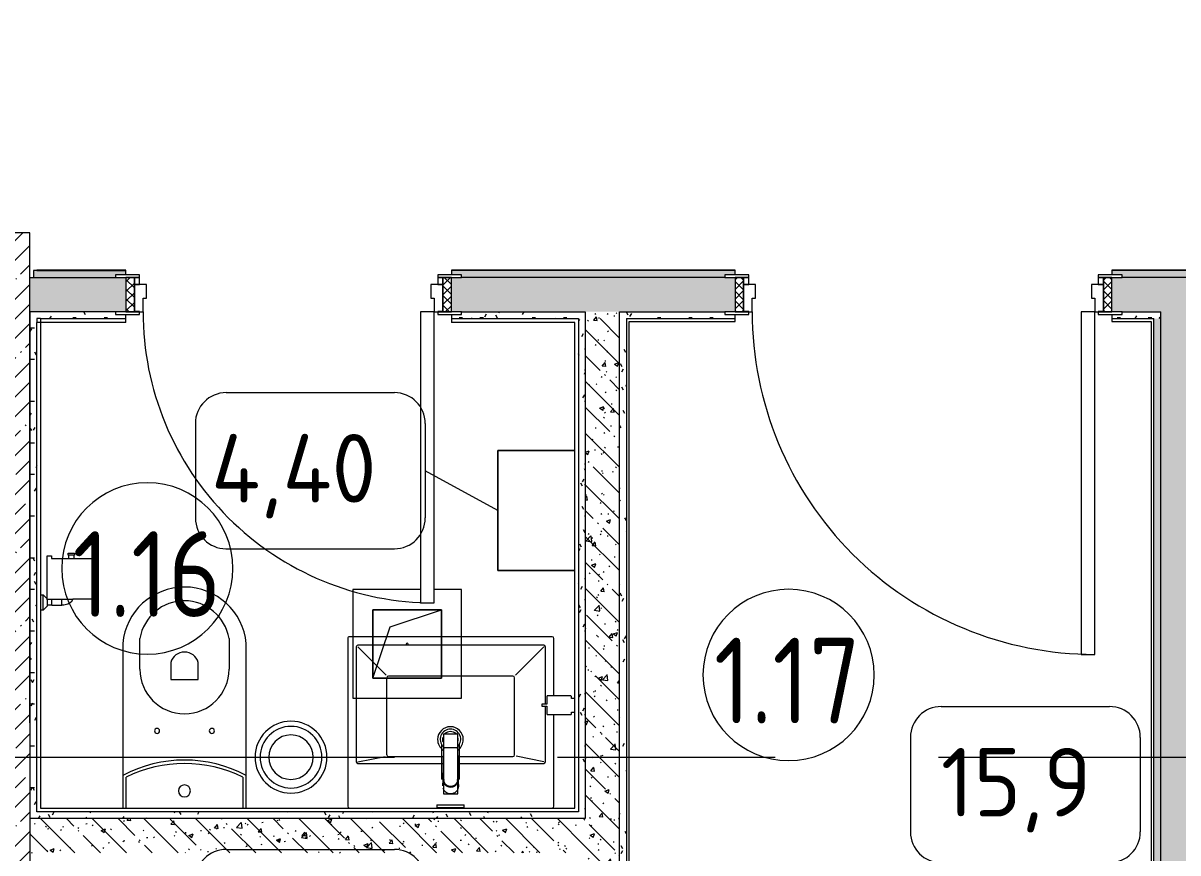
# Model space of a CAD drawing. Header units: millimetres. Extents: x 35840 to 252964, y -8553 to 29000.
# Drawn here: x 75680 to 79050, y 7521 to 9942 of the extents above; entities that cross this region are included whole.
import ezdxf

# ---------------------------------------------------------------- set-up
doc = ezdxf.new("R2010")
doc.units = ezdxf.units.MM
doc.linetypes.add('Осевая', pattern=[3175, 635, -476.25, 1587.5, -476.25])
for name, color, linetype, lineweight in [('0-1', 7, 'Continuous', 9), ('A-AREA-IDEN', 7, 'Continuous', 9), ('A-DETL-GENF', 7, 'Continuous', 9), ('A-DOOR', 7, 'Continuous', 9), ('A-DOOR-FRAM-2', 7, 'Continuous', 9), ('A-GENM', 7, 'Continuous', 9), ('A-WALL', 7, 'Continuous', 9), ('I-FURN-IDEN', 7, 'Continuous', 9), ('I-WALL', 7, 'Continuous', 9), ('P-SANR-FIXT-2', 7, 'Continuous', 13), ('Оси-2', 7, 'Осевая', 9)]:
    doc.layers.add(name, color=color, linetype=linetype, lineweight=lineweight)
for name, color, linetype, lineweight, true_color in [('A-DOOR-1', 7, 'Continuous', 9, 0xc0c0c0), ('A-DOOR-FRAM-1', 7, 'Continuous', 9, 0xc0c0c0), ('A-WALL-1', 9, 'Continuous', 9, 0x808080), ('A-WALL-FNSH-1', 9, 'Continuous', 9, 0x808080), ('I-FURN-1', 9, 'Continuous', 9, 0x808080), ('P-SANR-FIXT-1', 9, 'Continuous', 13, 0x808080)]:
    doc.layers.add(name, color=color, linetype=linetype, lineweight=lineweight, true_color=true_color)
doc.styles.add('GOST Common', font='GOST_Common.ttf', dxfattribs={"height": 200})
doc.styles.add('GOST Common_1', font='GOST_Common.ttf', dxfattribs={"width": 0.9, "height": 250})
pattern_1 = [(45, (600, 0), (-57.02463, 57.02463), []), (45, (657.025, 0), (-57.02463, 57.02463), [100.806, -20.161, 3.353, -16.808])]
pattern_2 = [(135, (600, 0), (-75.43415, -75.43415), [106.68, -17.78, 3.556, -17.78]), (135, (600, 75.39), (-75.43415, -75.43415), []), (50, (600, 0), (127.52922, -11.15758), [13.335, -146.685]), (355, (600, 0), (-24.66966, 133.74002), [10.668, -117.348]), (100.451, (610.63, -0.93), (102.85973, 122.58178), [11.333, -124.663]), (46.184, (600, 35.56), (189.75516, -29.43036), [20.002, -220.027]), (96.636, (615.81, 33.1), (166.1822, 173.1996), [17, -186.995]), (351.184, (600, 35.56), (166.18393, 173.19757), [16.002, -176.022]), (21, (617.78, 26.67), (106.13027, -71.58603), [13.335, -146.685]), (326, (617.78, 26.67), (43.26188, 128.93175), [10.668, -117.348]), (71.451, (626.62, 20.7), (149.39198, 57.34505), [11.333, -124.663]), (37.5, (600, 0), (2.162228, 59.188357), [3.353, -112.573, 3.353, -115.773, -117.792]), (37.5, (600, 0), (2.162228, 59.188357), [-235.052, 3.353, -114.44]), (7.5, (600, 0), (46.773857, 70.12615), [3.353, -64.567, 3.353, -109.906, -44.894]), (7.5, (600, 0), (46.773857, 70.12615), [-181.178, 3.353, -41.542]), (327.5, (560.35, 0), (94.91367, -4.010093), [3.353, -41.097, 3.353, -135.331, -184.023]), (327.5, (560.35, 0), (94.91367, -4.010093), [-183.134, 3.353, -180.67]), (317.5, (542.57, 0), (103.69057, 17.79882), [3.353, -54.432, 3.353, -88.748, -130.683]), (317.5, (542.57, 0), (103.69057, 17.79882), [-149.885, 3.353, -127.33])]
pattern_3 = [(0, (600, 0), (121.92, 30.48), [10.058, -81.382, 10.058, -81.382, -487.68]), (0, (600, 0), (121.92, 30.48), [-182.88, 10.058, -172.822, 10.058, -81.382, -213.36]), (0, (600, 0), (121.92, 30.48), [-457.2, 10.058, -50.902, 10.058, -142.342]), (120, (645.72, 15.24), (-87.356454, 90.345817), [10.058, -81.382, 10.058, -81.382, -487.68]), (120, (645.72, 15.24), (-87.356454, 90.345817), [-182.88, 10.058, -172.822, 10.058, -81.382, -213.36]), (120, (645.72, 15.24), (-87.356454, 90.345817), [-457.2, 10.058, -50.902, 10.058, -142.342]), (240, (660.96, 76.2), (-34.563546, -120.825817), [10.058, -81.382, 10.058, -81.382, -487.68]), (240, (660.96, 76.2), (-34.563546, -120.825817), [-182.88, 10.058, -172.822, 10.058, -81.382, -213.36]), (240, (660.96, 76.2), (-34.563546, -120.825817), [-457.2, 10.058, -50.902, 10.058, -142.342])]

# ---------------------------------------------------------------- blocks, each defined once
blk = doc.blocks.new('110_Дверь_СКБ_1Ст_Внутренняя1 - Д-7_п__950x2100h_Туалет-32105350-План расстановки мебели и оборудования 1 этажа в осях 12-23')
at = {"layer": 'A-DOOR'}
h = blk.add_hatch(dxfattribs=at)
h.set_pattern_fill('FP_23', color=256, style=0, pattern_type=2)
h.set_pattern_definition([(135, (1826.41, 114.685), (-14.14214, -14.14214), []), (225, (1826.41, 114.685), (14.14214, -14.14214), [])])
h.paths.add_polyline_path([(487.5, -50), (487.5, 50), (462.5, 50), (462.5, -50)])
at = {"layer": 'A-DOOR-FRAM-2'}
h = blk.add_hatch(dxfattribs=at)
h.set_pattern_fill('FP_24', color=256, style=0, pattern_type=2)
h.set_pattern_definition([(45, (-296.384, 114.685), (-14.1421, 14.1421), []), (135, (-296.384, 114.685), (-14.1421, -14.1421), [])])
h.paths.add_polyline_path([(-437.5, -50), (-437.5, 50), (-462.5, 50), (-462.5, -50)])
at = {"layer": 'A-DOOR-1'}
for p, q in [((-412.5, 900), (-412.5, 50)), ((-372.5, 900), (-412.5, 900)), ((-372.5, 50), (-372.5, 900)), ((-412.5, 50), (-372.5, 50))]:
    blk.add_line(p, q, dxfattribs=at)
blk.add_arc((-412.5, 50), 850, 360, 90, dxfattribs=at)
at = {"layer": 'A-DOOR-FRAM-1'}
for p, q in [((-422.5, 58), (-492.5, 58)), ((-492.5, 58), (-492.5, 50)), ((-492.5, 50), (-422.5, 50)), ((-437.5, 50), (-462.5, 50)), ((-462.5, 50), (-462.5, -50)), ((-412.5, 50), (-437.5, 50)), ((-437.5, 50), (-437.5, -30)), ((-437.5, -50), (-437.5, 50)), ((-422.5, 50), (-437.5, 50)), ((-437.5, 50), (-437.5, 49)), ((-437.5, 49), (-422.5, 49)), ((-422.5, 50), (-422.5, 58)), ((-422.5, 49), (-422.5, 50)), ((-412.5, 10), (-412.5, 50)), ((437.5, 50), (437.5, 10)), ((462.5, 50), (437.5, 50)), ((517.5, 58), (447.5, 58)), ((447.5, 58), (447.5, 50)), ((462.5, 50), (447.5, 50)), ((447.5, 50), (447.5, 49)), ((447.5, 50), (517.5, 50)), ((447.5, 49), (462.5, 49)), ((462.5, -30), (462.5, 50)), ((487.5, 50), (462.5, 50)), ((462.5, 50), (462.5, -50)), ((462.5, 49), (462.5, 50)), ((487.5, -50), (487.5, 50)), ((517.5, 50), (517.5, 58)), ((-402.5, 10), (-412.5, 10)), ((-402.5, -30), (-402.5, 10)), ((437.5, 10), (427.5, 10)), ((427.5, 10), (427.5, -30)), ((-437.5, -30), (-402.5, -30)), ((-422.5, -30), (-437.5, -30)), ((-437.5, -30), (-437.5, -50)), ((-422.5, -50), (-422.5, -30)), ((427.5, -30), (462.5, -30)), ((462.5, -30), (447.5, -30)), ((447.5, -30), (447.5, -50)), ((462.5, -50), (462.5, -30)), ((-422.5, -50), (-492.5, -50)), ((-492.5, -50), (-492.5, -58)), ((-492.5, -58), (-422.5, -58)), ((-462.5, -50), (-437.5, -50)), ((-437.5, -50), (-422.5, -50)), ((-422.5, -58), (-422.5, -50)), ((447.5, -50), (462.5, -50)), ((517.5, -50), (447.5, -50)), ((447.5, -50), (447.5, -58)), ((447.5, -58), (517.5, -58)), ((462.5, -50), (487.5, -50)), ((517.5, -58), (517.5, -50))]:
    blk.add_line(p, q, dxfattribs=at)
blk = doc.blocks.new('110_Дверь_СКБ_1Ст_Внутренняя1 - Д-4 _п_ 1100x2100h_су мгн 2-33304581-План расстановки мебели и оборудования 1 этажа в осях 12-23')
at = {"layer": 'A-DOOR'}
h = blk.add_hatch(dxfattribs=at)
h.set_pattern_fill('FP_25', color=256, style=0, pattern_type=2)
h.set_pattern_definition([(135, (1751.41, 114.685), (-14.14214, -14.14214), []), (225, (1751.41, 114.685), (14.14214, -14.14214), [])])
h.paths.add_polyline_path([(562.5, 50), (537.5, 50), (537.5, -50), (562.5, -50)])
at = {"layer": 'A-DOOR-FRAM-2'}
h = blk.add_hatch(dxfattribs=at)
h.set_pattern_fill('FP_26', color=256, style=0, pattern_type=2)
h.set_pattern_definition([(45, (-371.384, 114.685), (-14.1421, 14.1421), []), (135, (-371.384, 114.685), (-14.1421, -14.1421), [])])
h.paths.add_polyline_path([(-537.5, 50), (-537.5, -50), (-512.5, -50), (-512.5, 50)])
at = {"layer": 'A-DOOR-1'}
for p, q in [((-487.5, 1050), (-487.5, 50)), ((-447.5, 1050), (-487.5, 1050)), ((-447.5, 50), (-447.5, 1050)), ((-487.5, 50), (-447.5, 50))]:
    blk.add_line(p, q, dxfattribs=at)
blk.add_arc((-487.5, 50), 1000, 360, 90, dxfattribs=at)
at = {"layer": 'A-DOOR-FRAM-1'}
for p, q in [((-497.5, 58), (-567.5, 58)), ((-567.5, 58), (-567.5, 50)), ((-567.5, 50), (-497.5, 50)), ((-512.5, 50), (-537.5, 50)), ((-537.5, 50), (-537.5, -50)), ((-487.5, 50), (-512.5, 50)), ((-512.5, 50), (-512.5, -30)), ((-512.5, -50), (-512.5, 50)), ((-497.5, 50), (-512.5, 50)), ((-512.5, 50), (-512.5, 49)), ((-512.5, 49), (-497.5, 49)), ((-497.5, 50), (-497.5, 58)), ((-497.5, 49), (-497.5, 50)), ((-487.5, 10), (-487.5, 50)), ((512.5, 50), (512.5, 10)), ((537.5, 50), (512.5, 50)), ((592.5, 58), (522.5, 58)), ((522.5, 58), (522.5, 50)), ((537.5, 50), (522.5, 50)), ((522.5, 50), (522.5, 49)), ((522.5, 50), (592.5, 50)), ((522.5, 49), (537.5, 49)), ((537.5, -30), (537.5, 50)), ((562.5, 50), (537.5, 50)), ((537.5, 50), (537.5, -50)), ((537.5, 49), (537.5, 50)), ((562.5, -50), (562.5, 50)), ((592.5, 50), (592.5, 58)), ((-477.5, 10), (-487.5, 10)), ((-477.5, -30), (-477.5, 10)), ((512.5, 10), (502.5, 10)), ((502.5, 10), (502.5, -30)), ((-512.5, -30), (-477.5, -30)), ((-497.5, -30), (-512.5, -30)), ((-512.5, -30), (-512.5, -50)), ((-497.5, -50), (-497.5, -30)), ((502.5, -30), (537.5, -30)), ((537.5, -30), (522.5, -30)), ((522.5, -30), (522.5, -50)), ((537.5, -50), (537.5, -30)), ((-497.5, -50), (-567.5, -50)), ((-567.5, -50), (-567.5, -58)), ((-567.5, -58), (-497.5, -58)), ((-537.5, -50), (-512.5, -50)), ((-512.5, -50), (-497.5, -50)), ((-497.5, -58), (-497.5, -50)), ((522.5, -50), (537.5, -50)), ((592.5, -50), (522.5, -50)), ((522.5, -50), (522.5, -58)), ((522.5, -58), (592.5, -58)), ((537.5, -50), (562.5, -50)), ((592.5, -58), (592.5, -50))]:
    blk.add_line(p, q, dxfattribs=at)
blk = doc.blocks.new('GM_Отверстие прямоугольное _в плите_ - Отверстие-21604341-План расстановки мебели и оборудования 1 этажа в осях 12-23')
at = {"layer": 'A-GENM'}
for p, q in [((-100, -100), (-100, 100)), ((-100, 100), (100, 100)), ((100, 100), (-100, 100)), ((-100, 100), (-100, -100)), ((-50, 50), (100, 100)), ((100, 100), (100, -100)), ((100, -100), (100, 100)), ((-100, -100), (-50, 50)), ((100, -100), (-100, -100)), ((-100, -100), (100, -100))]:
    blk.add_line(p, q, dxfattribs=at)
for start, end in [(360, 180), (180, 360)]:
    blk.add_arc((0, 0), 2.5, start, end, dxfattribs=at)
blk = doc.blocks.new('мусорная корзина - Round_ Metal-30590745-План расстановки мебели и оборудования 1 этажа в осях 12-23')
at = {"layer": 'P-SANR-FIXT-1'}
for radius, start, end in [(105, 0, 180), (90, 360, 180), (65, 0, 180), (105, 180, 360), (90, 180, 360), (65, 180, 360)]:
    blk.add_arc((0, 0), radius, start, end, dxfattribs=at)
blk = doc.blocks.new('сифон - Для раковины-V234-План расстановки мебели и оборудования 1 этажа в осях 12-23')
at = {"layer": 'P-SANR-FIXT-1'}
for p, q in [((200, 40), (191.1, 40)), ((191.1, -40), (191.1, 40)), ((200, 40), (200, -40)), ((116.7, 26), (15, 26)), ((116.7, 26), (116.7, 22.5)), ((15, -26), (116.7, -26)), ((116.7, -20.6), (116.7, -26)), ((191.1, -40), (200, -40))]:
    blk.add_line(p, q, dxfattribs=at)
for start, end in [(46.114, 180), (180, 315)]:
    blk.add_arc((0, 0), 30, start, end, dxfattribs=at)
blk = doc.blocks.new('раковина - 400 x 500mm-V240-План расстановки мебели и оборудования 1 этажа в осях 12-23')
at = {"layer": 'P-SANR-FIXT-1'}
for p, q in [((-249.5, -5), (-249.5, -272.5)), ((352.5, -495), (352.5, -5)), ((31, -130), (-219.5, -130)), ((322.5, -130), (73, -130)), ((-224.5, -135), (-224.5, -297.2)), ((-219.5, -135), (-139.5, -151)), ((-134.5, -155), (-134.5, -380)), ((-126, -150), (-129.5, -150)), ((31, -150), (-126, -150)), ((233.5, -150), (73, -150)), ((238.5, -155), (238.5, -380)), ((322.5, -135), (242.8, -150.5)), ((327.5, -470), (327.5, -135)), ((-224.5, -302.9), (-224.5, -470)), ((-249.5, -327.5), (-249.5, -495)), ((-219.5, -470), (-137.6, -388.1)), ((-129.5, -385), (233.5, -385)), ((322.5, -470), (240.2, -387.7)), ((-244.5, -500), (347.5, -500)), ((-219.5, -475), (322.5, -475))]:
    blk.add_line(p, q, dxfattribs=at)
for centre, radius, start, end in [((-244.5, -5), 5, 90, 180), ((347.5, -5), 5, 0, 90), ((-219.5, -135), 5, 90, 180), ((322.5, -135), 5, 0, 90), ((-129.5, -155), 5, 90, 180), ((233.5, -155), 5, 0, 90), ((52.6, -199.9), 37.5, 127.0599, 180), ((52.6, -199.9), 37.5, 180, 360), ((52.6, -199.9), 23, 170.0836, 180), ((52.6, -199.9), 23, 180, 189.9158), ((52.6, -199.9), 37.5, 360, 54.9171), ((52.6, -199.9), 23, 360, 16.8017), ((52.6, -199.9), 23, 343.1959, 360), ((52.6, -199.9), 23, 225, 315), ((-129.5, -380), 5, 180, 270), ((233.5, -380), 5, 270, 360), ((-219.5, -470), 5, 180, 270), ((322.5, -470), 5, 270, 0), ((-244.5, -495), 5, 180, 270), ((347.5, -495), 5, 270, 0)]:
    blk.add_arc(centre, radius, start, end, dxfattribs=at)
blk = doc.blocks.new('смеситель для раковины - Default-V241-План расстановки мебели и оборудования 1 этажа в осях 12-23')
at = {"layer": '0-1'}
for p, q in [((21, 151.6), (-21, 151.6)), ((20.3, 111.8), (-20.3, 111.8)), ((-22.8, 2.9), (-21.7, 15.4)), ((-20.7, 17.2), (-20.7, 16.7)), ((-20.3, 19.4), (-20.3, 15.8)), ((20.3, 15.8), (20.3, 19.4)), ((20.8, 16.7), (20.8, 17.2))]:
    blk.add_line(p, q, dxfattribs=at)
at = {"layer": '0-1', "flags": 128}
for points in [[(-21, 151.3), (-21, 147.9), (-21, 145.7), (-21, 145.2), (-21, 144.9), (-21, 144.8), (-21, 144.7), (-21, 144.7)], [(21, 89.1), (21, 88.6), (21, 88.3), (21, 88.3)], [(21.7, 15.4), (22.3, 8.3), (22.8, 2.9)]]:
    blk.add_lwpolyline(points, dxfattribs=at)
at = {"layer": 'P-SANR-FIXT-1'}
for p, q in [((21, 151.6), (-21, 151.6)), ((-21, 151.6), (-21, -23)), ((21, -23), (21, 151.6)), ((-20.3, 111.8), (-20.3, 111.8)), ((-20.3, 111.8), (-20.3, 109.7)), ((20.3, 109.7), (20.3, 111.8)), ((20.3, 111.8), (20.3, 111.8)), ((-21, -23), (21, -23))]:
    blk.add_line(p, q, dxfattribs=at)
at = {"layer": 'P-SANR-FIXT-1', "flags": 128}
for points in [[(-21, 144), (-21, 91), (-21, 37.9)], [(21, 37.9), (21, 91), (21, 144)], [(-20.3, 19.4), (-20.3, 60.2), (-20.3, 109.7)], [(20.3, 109.7), (20.3, 60.2), (20.3, 19.4)], [(21, 17.1), (21, 22.3), (21, 27.5), (21, 32.7), (21, 37.9)], [(-20.3, 15.8), (-20.3, 17.1), (-20.3, 18.4)], [(20.3, 18.4), (20.3, 17.1), (20.3, 15.8)], [(21, 15.1), (21, 15.6), (21, 16.1), (21, 16.6), (21, 17.1)], [(22.9, -1.8), (22.4, 2.9), (22, 7.6), (21.5, 12.3), (21.1, 17.1)], [(21.1, 17.1), (21.5, 12.3), (22, 7.6), (22.4, 2.9), (22.9, -1.8)]]:
    blk.add_lwpolyline(points, dxfattribs=at)
at = {"layer": 'P-SANR-FIXT-1'}
for centre, major_axis, ratio, start_param, end_param in [((-9809.3, 72.1), (-9788.3, 0.5), 0.986286, 3.135948, 3.138103), ((0, 17.2), (20.8, 0), 0.98634, 3.060685, 3.141593), ((0, 17.2), (20.8, 0), 0.98634, 3.141593, 3.395551), ((0, 17.2), (20.8, 0), 0.98634, 3.707105, 3.769911), ((0, 17.2), (20.8, 0), 0.98634, 5.654867, 5.717635), ((0, 17.2), (-20.8, 0), 0.98634, 2.887544, 3.141593), ((0, 17.2), (20.8, 0), 0.98634, 0, 0.080911), ((0, 17.2), (20.8, 0), 0.98634, 4.154533, 5.270098)]:
    blk.add_ellipse(centre, major_axis=major_axis, ratio=ratio, start_param=start_param, end_param=end_param, dxfattribs=at)
for points, knots in [([(-21, 151.6), (-21, 151.7), (-21, 151.5), (-21, 150.5), (-21, 148.7), (-21, 146.9), (-21, 145.2), (-21, 144.4), (-21, 144)], [0.4444444, 0.4444444, 0.4444444, 0.4444444, 0.5555556, 0.6666667, 0.7777778, 0.8888889, 0.9444444, 1, 1, 1, 1]), ([(21, 144), (21, 144.4), (21, 145.2), (21, 146.9), (21, 148.7), (21, 150.5), (21, 151.5), (21, 151.7), (21, 151.6)], [0, 0, 0, 0, 0.0555556, 0.1111111, 0.2222222, 0.3333333, 0.4444444, 0.5555556, 0.5555556, 0.5555556, 0.5555556]), ([(-21.8, 13.9), (-21.8, 14.6), (-21.7, 16.1), (-21.6, 18.9), (-21.5, 22.1), (-21.5, 25.2), (-21.4, 27.9), (-21.4, 30), (-21.4, 31.8), (-21.3, 33.4), (-21.3, 34.5), (-21.3, 35.6), (-21.3, 37), (-21.3, 38.7), (-21.2, 41), (-21.2, 44.2), (-21.2, 48.8), (-21.1, 54.3), (-21.1, 59.3), (-21.1, 63.2), (-21.1, 66.1), (-21.1, 68.8), (-21.1, 72.5), (-21, 78.9), (-21, 84.5), (-21, 88.1)], [0, 0, 0, 0, 0.083333, 0.166667, 0.25, 0.333333, 0.375, 0.416667, 0.458333, 0.479167, 0.5, 0.520833, 0.541667, 0.583333, 0.625, 0.666667, 0.708333, 0.75, 0.791667, 0.8125, 0.833333, 0.854167, 0.875, 0.916667, 1, 1, 1, 1]), ([(21, 88.1), (21, 84.5), (21, 78.9), (21.1, 72.5), (21.1, 68.8), (21.1, 66.1), (21.1, 63.2), (21.1, 59.3), (21.2, 54.3), (21.2, 48.8), (21.2, 44.2), (21.3, 41), (21.3, 38.7), (21.3, 37), (21.3, 35.6), (21.3, 34.5), (21.3, 33.4), (21.4, 31.8), (21.4, 30), (21.4, 27.9), (21.5, 25.2), (21.5, 22.1), (21.6, 18.9), (21.7, 16.1), (21.8, 14.6), (21.8, 13.9)], [0, 0, 0, 0, 0.083333, 0.125, 0.145833, 0.166667, 0.1875, 0.208333, 0.25, 0.291667, 0.333333, 0.375, 0.416667, 0.458333, 0.479167, 0.5, 0.520833, 0.541667, 0.583333, 0.625, 0.666667, 0.75, 0.833333, 0.916667, 1, 1, 1, 1]), ([(-21.1, 17.1), (-21.2, 16.5), (-21.3, 15.4), (-21.5, 13.7), (-21.6, 11.8), (-21.9, 9.3), (-22.1, 7.6), (-22.4, 5.3), (-22.6, 3), (-22.8, 1.4), (-22.9, 0.3)], [0, 0, 0, 0, 0.1, 0.2, 0.3, 0.4, 0.6, 0.7, 0.8, 1, 1, 1, 1]), ([(-22.6, 3.6), (-22.6, 3.8), (-22.5, 4.4), (-22.4, 5.5), (-22.3, 6.9), (-22.2, 8.4), (-22, 10.9), (-21.9, 12.9), (-21.8, 13.9)], [0.3178487, 0.3178487, 0.3178487, 0.3178487, 0.375, 0.5, 0.625, 0.75, 0.875, 1, 1, 1, 1]), ([(21, 15.1), (20.9, 14), (20.5, 11.7), (19.3, 8.5), (17.6, 5.5), (14.8, 1.9), (11.1, -0.9), (6.8, -2.8), (3.4, -3.6), (0, -3.8), (-4.5, -3.5), (-10.1, -1.7), (-14.7, 1.9), (-17.6, 5.5), (-19.3, 8.4), (-20.5, 11.7), (-20.9, 13.9), (-21, 15)], [0, 0, 0, 0, 0.055556, 0.111111, 0.166667, 0.222222, 0.333333, 0.388889, 0.444444, 0.5, 0.555556, 0.666667, 0.777778, 0.833333, 0.888889, 0.944444, 1, 1, 1, 1]), ([(20.3, 19.4), (20.3, 18.2), (20.2, 15.9), (19.3, 12.3), (18, 9.6), (16.8, 7.5), (15.7, 6), (14.5, 4.7), (12.8, 3), (10.4, 1.2), (7.1, -0.4), (2.4, -1.7), (-2.5, -1.7), (-7.1, -0.4), (-10.9, 1.5), (-13.6, 3.7), (-15.4, 5.7), (-16.5, 7.1), (-17.7, 9), (-18.9, 11.5), (-20, 15), (-20.3, 17.7), (-20.3, 19.4)], [0, 0, 0, 0, 0.055556, 0.111111, 0.166667, 0.194444, 0.222222, 0.25, 0.277778, 0.333333, 0.388889, 0.444444, 0.555556, 0.611111, 0.666667, 0.75, 0.770833, 0.791667, 0.833333, 0.875, 0.916667, 1, 1, 1, 1]), ([(10.6, 0), (10, -0.3), (9, -0.8), (7.3, -1.5), (5.5, -2), (3.6, -2.4), (1.4, -2.7), (-0.9, -2.7), (-3.3, -2.5), (-5.5, -2), (-7.7, -1.3), (-9.8, -0.4), (-11.7, 0.6), (-13.5, 1.9), (-15.1, 3.4), (-16.9, 5.4), (-19.5, 9.5), (-20.3, 13.2), (-20.3, 15.8)], [0.3333333, 0.3333333, 0.3333333, 0.3333333, 0.3611111, 0.3888889, 0.4166667, 0.4444444, 0.4791667, 0.5138889, 0.5486111, 0.5833333, 0.6180556, 0.6527778, 0.6875, 0.7222222, 0.7569444, 0.7916667, 0.8611111, 1, 1, 1, 1]), ([(20.3, 15.8), (20.3, 13.7), (19.8, 10.7), (17.9, 6.9), (16.3, 4.7), (14.8, 3.1), (13.2, 1.7), (12, 0.9), (11.2, 0.4)], [0, 0, 0, 0, 0.1111111, 0.1666667, 0.2222222, 0.25, 0.2777778, 0.3212688, 0.3212688, 0.3212688, 0.3212688]), ([(21.1, 19.2), (21.3, 18.6), (21.7, 16.8), (21.8, 15.1), (21.8, 13.9)], [0.8206896, 0.8206896, 0.8206896, 0.8206896, 0.8888889, 1, 1, 1, 1]), ([(21.1, 17.1), (21.1, 16.7), (21.2, 16), (21.3, 15), (21.4, 13.9), (21.6, 12.5), (21.8, 10.8), (22, 8.7), (22.2, 6.9), (22.4, 5.5), (22.5, 4.5), (22.6, 3.4), (22.7, 2.4), (22.8, 1.5), (22.9, 0.8), (22.9, 0.4), (22.9, 0.3)], [0, 0, 0, 0, 0.0625, 0.125, 0.1875, 0.25, 0.375, 0.5, 0.625, 0.6875, 0.75, 0.8125, 0.875, 0.9375, 0.96875, 1, 1, 1, 1]), ([(21.8, 13.9), (21.8, 13.3), (21.9, 11.9), (22, 10), (22.2, 8.4), (22.2, 7.3), (22.3, 6.4), (22.4, 5.2), (22.6, 3.7), (22.8, 2), (22.9, 0.8), (22.9, 0.3)], [0, 0, 0, 0, 0.083333, 0.166667, 0.25, 0.333333, 0.416667, 0.5, 0.666667, 0.833333, 1, 1, 1, 1]), ([(22.1, 7), (22.2, 6.5), (22.8, 4.3), (23, 2), (22.9, 0.3)], [0.8, 0.8, 0.8, 0.8, 0.85, 1, 1, 1, 1]), ([(22.9, -1.8), (22.6, -4.5), (21.7, -8.2), (19.1, -12.8), (16.7, -15.9), (13.7, -18.5), (10.4, -20.6), (6.8, -22.1), (3.4, -22.8), (0.5, -23), (-2.9, -22.9), (-6.8, -22.1), (-10.7, -20.5), (-13.4, -18.7), (-15.3, -17.2), (-17, -15.4), (-19, -12.9), (-20.6, -10.1), (-21.5, -8), (-21.7, -7.4)], [0, 0, 0, 0, 0.1111111, 0.1666667, 0.2222222, 0.2777778, 0.3333333, 0.3888889, 0.4444444, 0.4791667, 0.5138889, 0.5833333, 0.6527778, 0.6875, 0.7222222, 0.7569444, 0.7916667, 0.8611111, 0.8888889, 0.8888889, 0.8888889, 0.8888889])]:
    blk.add_open_spline(points, degree=3, knots=knots, dxfattribs=at)
for points in [[(21, 37.9), (21, 36.1), (21, 32.7), (21.1, 27.5), (21.1, 22.3), (21.1, 18.8), (21.1, 17.1)], [(-22.9, 0.3), (-23, 2.1), (-22.8, 3.8), (-22.4, 5.5)], [(-21.8, 13.9), (-21.8, 15.7), (-21.5, 17.5), (-21.1, 19.2)], [(-21.1, 17.1), (-21.1, 16.7), (-21.1, 16), (-21, 15.3), (-21, 15)], [(21.1, 17.1), (21.1, 16.7), (21.1, 16.1), (21, 15.4), (21, 15.1)], [(22.9, 0.3), (22.8, 1.7), (22.5, 4.5), (22, 8.7), (21.5, 12.9), (21.2, 15.7), (21.1, 17.1)], [(22.9, 0.3), (22.9, -0.1), (22.9, -0.4), (22.9, -0.8)]]:
    blk.add_open_spline(points, degree=3, dxfattribs=at)
blk = doc.blocks.new('WC Seat_2 with Cistern-Wall Based - 640 x 360mm-30580118-План расстановки мебели и оборудования 1 этажа в осях 12-23')
at = {"layer": 'P-SANR-FIXT-1'}
for p, q in [((-55, 485.5), (-55, 100.5)), ((-5, 410.5), (-5, 500.5)), ((255, 500.5), (255, 410.5)), ((305, 100.5), (305, 485.5)), ((85, 430.5), (85, 380.5)), ((165, 380.5), (165, 430.5)), ((85, 380.5), (165, 380.5)), ((-55, 100.5), (-55, 5.5)), ((-45, 5.5), (-45, 95.6)), ((295, 95.6), (295, 5.5)), ((305, 5.5), (305, 100.5))]:
    blk.add_line(p, q, dxfattribs=at)
for centre, radius, start, end in [((125, 469.8), 180.7, 4.9791, 175.0209), ((125, 478.7), 131.8, 9.5273, 170.4727), ((125, 418.8), 41.7, 16.2602, 163.7398), ((125, 410.5), 130, 180, 360), ((45, 230.5), 7.5, 0, 180), ((205, 230.5), 7.5, 0, 180), ((45, 230.5), 7.5, 180, 360), ((205, 230.5), 7.5, 180, 360), ((125, -237), 382.5, 61.9275, 118.0725), ((125, -247), 382.5, 63.6122, 116.3878), ((125, 55.5), 17.5, 0, 180), ((125, 55.5), 17.5, 180, 360)]:
    blk.add_arc(centre, radius, start, end, dxfattribs=at)
blk = doc.blocks.new('TOY_Диспансер мыло - Дозатор Elegance new 11654 019001 хром-30593950-План расстановки мебели и оборудования 1 этажа в осях 12-23')
at = {"layer": 'A-GENM'}
for p, q in [((127.9, 101.6), (122.2, 101.6)), ((122.2, 101.6), (122.2, 86.7)), ((127.9, 86.7), (127.9, 101.6)), ((97.5, 84.7), (97.5, 17)), ((122.2, 86.7), (99.5, 86.7)), ((150.5, 86.7), (127.9, 86.7)), ((152.5, 17), (152.5, 84.7)), ((99.5, 15), (105, 15)), ((105, 15), (105, 5.5)), ((145, 5.5), (145, 15)), ((145, 15), (150.5, 15))]:
    blk.add_line(p, q, dxfattribs=at)
for centre, start, end in [((99.5, 84.7), 90, 180), ((150.5, 84.7), 360, 90), ((99.5, 17), 180, 270), ((150.5, 17), 270, 360)]:
    blk.add_arc(centre, 2, start, end, dxfattribs=at)
blk = doc.blocks.new('Plumbing_Drainage_hansgrohe_56248XXX-RainDrain-Point-Complete-set-po - 800 Stainless Steel Optic-30807005-План расстановки мебели и оборудования 1 этажа в осях 12-23')
at = {"layer": 'P-SANR-FIXT-1'}
for p, q in [((39.1, 158.5), (-158.5, 158.5)), ((-158.5, 158.5), (-158.5, -158.5)), ((158.5, 158.5), (79.1, 158.5)), ((158.5, -158.5), (158.5, 158.5)), ((-158.5, -158.5), (158.5, -158.5))]:
    blk.add_line(p, q, dxfattribs=at)
blk = doc.blocks.new('Sanitary_Toilet-Accessories_Gessi_Wall-mounted-paper-roll-holder-65449 - Chrome-V255-План расстановки мебели и оборудования 1 этажа в осях 12-23')
at = {"layer": 'A-DETL-GENF'}
for p, q in [((67725.5, 248.5), (67725.5, 305.7)), ((67725.5, 305.7), (67844.5, 305.7)), ((67844.5, 305.7), (67844.5, 245.4)), ((67710.5, 231.5), (67710.5, 250.5)), ((67710.5, 250.5), (67716.5, 250.5)), ((67716.5, 250.5), (67716.5, 248.5)), ((67716.5, 248.5), (67716.5, 233.5)), ((67716.5, 248.5), (67725.5, 248.5)), ((67725.5, 233.5), (67725.5, 248.5)), ((67844.5, 170), (67844.5, 245.4)), ((67844.5, 245.4), (67852.9, 239.9)), ((67852.9, 239.9), (67859.3, 230.3)), ((67716.5, 231.5), (67710.5, 231.5)), ((67725.5, 233.5), (67716.5, 233.5)), ((67716.5, 233.5), (67716.5, 231.5)), ((67725.5, 182.7), (67725.5, 233.5)), ((67861.5, 213.5), (67844.5, 213.5)), ((67859.3, 230.3), (67861.5, 219)), ((67861.5, 219), (67861.5, 213.5)), ((67861.5, 213.5), (67863, 213.5)), ((67863, 213.5), (67863, 183.5)), ((67718, 170.7), (67718, 182.7)), ((67718, 182.7), (67725.5, 182.7)), ((67844.5, 170.7), (67718, 170.7)), ((67831.6, 159), (67843, 170)), ((67843, 170), (67846.5, 170)), ((67861.5, 183.5), (67844.5, 183.5)), ((67846.5, 170), (67844.5, 170.7)), ((67844.5, 170), (67863, 170)), ((67863, 183.5), (67861.5, 183.5)), ((67861.5, 183.5), (67861.5, 170)), ((67861.5, 170), (67865, 170)), ((67865, 170), (67876.4, 159)), ((67831.5, 151), (67831.6, 159)), ((67876.4, 159), (67831.6, 159)), ((67876.4, 159), (67876.5, 151))]:
    blk.add_line(p, q, dxfattribs=at)
blk = doc.blocks.new('Марка_Мебель - В прямоуг_Balcon_Марка-25523697-План расстановки мебели и оборудования 1 этажа в осях 12-23')
at = {"layer": 'I-FURN-IDEN'}
for p, q in [((-2.455, 2.278), (2.455, 2.278)), ((-3.355, 1.378), (-3.355, -1.384)), ((3.355, 1.378), (3.355, -1.378)), ((-2.461, -2.278), (2.455, -2.278))]:
    blk.add_line(p, q, dxfattribs=at)
for centre, radius, start, end in [((-2.455, 1.378), 0.9, 90, 180), ((2.455, 1.378), 0.9, 0, 90), ((-2.461, -1.384), 0.893, 180, 270), ((2.455, -1.378), 0.9, 270, 0)]:
    blk.add_arc(centre, radius, start, end, dxfattribs=at)
blk = doc.blocks.new('Марка_Помещения - Номер-25198446-План расстановки мебели и оборудования 1 этажа в осях 12-23')
at = {"layer": 'A-AREA-IDEN'}
for start, end in [(360, 180), (180, 360)]:
    blk.add_arc((0, 0), 2.5, start, end, dxfattribs=at)

msp = doc.modelspace()

# ---------------------------------------------------------------- hatches: boundary and pattern name
at = {"layer": 'I-WALL'}
h = msp.add_hatch(dxfattribs=at)
h.set_pattern_fill('FP_1', color=256, style=0, pattern_type=2)
h.set_pattern_definition(pattern_1)
h.paths.add_polyline_path([(75700, 7900), (75700, 9330), (75480, 9330), (75480, 7900)])
h.paths.add_polyline_path([(75700, 10830), (75700, 10900), (75680, 10900), (75680, 10830)])
h = msp.add_hatch(dxfattribs=at)
h.set_pattern_fill('FP_85', color=256, style=0, pattern_type=2)
h.set_pattern_definition(pattern_3)
h.paths.add_polyline_path([(80471.7, 9200), (80630, 9200), (80630, 9220), (80265, 9220), (80265, 9208), (80295, 9208), (80295, 9200)])
h.paths.add_polyline_path([(79135, 9200), (79135, 9208), (79165, 9208), (79165, 9220), (78858, 9220), (78858, 9208), (78888, 9208), (78888, 9200), (79022.4, 9200)])
h.paths.add_polyline_path([(77573.1, 9200), (77728, 9200), (77728, 9208), (77758, 9208), (77758, 9220), (76930, 9220), (76930, 9208), (76960, 9208), (76960, 9200)])
h.paths.add_polyline_path([(75950, 9200), (75950, 9208), (75980, 9208), (75980, 9220), (75710, 9220), (75710, 9200)])
h = msp.add_hatch(dxfattribs=at)
h.set_pattern_fill('FP_22', color=256, style=0, pattern_type=2)
h.set_pattern_definition(pattern_2)
h.paths.add_polyline_path([(81730, 9100), (81830, 9100), (81830, 9200), (80265, 9200), (80265, 9100), (81196.4, 9100)])
h.paths.add_polyline_path([(79022.4, 9100), (79165, 9100), (79165, 9200), (78858, 9200), (78858, 9100), (79000.5, 9100)])
h.paths.add_polyline_path([(77420.9, 9100), (77758, 9100), (77758, 9200), (76930, 9200), (76930, 9100), (77320.9, 9100)])
h.paths.add_polyline_path([(75720, 9100), (75980, 9100), (75980, 9200), (75700, 9200), (75700, 9100)])
h = msp.add_hatch(dxfattribs=at)
h.set_pattern_fill('FP_85', color=256, style=0, pattern_type=2)
h.set_pattern_definition(pattern_3)
h.paths.add_polyline_path([(75700, 7640.6), (75720, 7640.6), (75720, 9100), (75700, 9100), (75700, 7962.8)])
h = msp.add_hatch(dxfattribs=at)
h.set_pattern_fill('FP_85', color=256, style=0, pattern_type=2)
h.set_pattern_definition(pattern_3)
h.paths.add_polyline_path([(77320.9, 9080), (77320.9, 9100), (76960, 9100), (76960, 9092), (76930, 9092), (76930, 9080), (77300.9, 9080)])
h.paths.add_polyline_path([(75720, 9080), (75980, 9080), (75980, 9092), (75950, 9092), (75950, 9100), (75720, 9100)])
h = msp.add_hatch(dxfattribs=at)
h.set_pattern_fill('FP_85', color=256, style=0, pattern_type=2)
h.set_pattern_definition(pattern_3)
h.paths.add_polyline_path([(77320.9, 7620.6), (77320.9, 9080), (77300.9, 9080), (77300.9, 7620.6)])
h = msp.add_hatch(dxfattribs=at)
h.set_pattern_fill('FP_22', color=256, style=0, pattern_type=2)
h.set_pattern_definition(pattern_2)
h.paths.add_polyline_path([(77420.9, 7090.6), (77420.9, 9100), (77320.9, 9100), (77320.9, 7090.6)])
h = msp.add_hatch(dxfattribs=at)
h.set_pattern_fill('FP_85', color=256, style=0, pattern_type=2)
h.set_pattern_definition(pattern_3)
h.paths.add_polyline_path([(77440.9, 6990.6), (77440.9, 9100), (77420.9, 9100), (77420.9, 6990.6)])
h = msp.add_hatch(dxfattribs=at)
h.set_pattern_fill('FP_85', color=256, style=0, pattern_type=2)
h.set_pattern_definition(pattern_3)
h.paths.add_polyline_path([(79000.5, 9080), (79000.5, 9100), (78888, 9100), (78888, 9092), (78858, 9092), (78858, 9080), (78980.5, 9080)])
h.paths.add_polyline_path([(77440.9, 9080), (77758, 9080), (77758, 9092), (77728, 9092), (77728, 9100), (77440.9, 9100)])
h = msp.add_hatch(dxfattribs=at)
h.set_pattern_fill('FP_85', color=256, style=0, pattern_type=2)
h.set_pattern_definition(pattern_3)
h.paths.add_polyline_path([(79000.5, 3790), (79000.5, 9080), (78980.5, 9080), (78980.5, 3790)])
h = msp.add_hatch(dxfattribs=at)
h.set_pattern_fill('FP_22', color=256, style=0, pattern_type=2)
h.set_pattern_definition(pattern_2)
h.paths.add_polyline_path([(79000.5, 3750), (79100.5, 3750), (79100.5, 9100), (79000.5, 9100), (79000.5, 3826.1)])
h = msp.add_hatch(dxfattribs=at)
h.set_pattern_fill('FP_1', color=256, style=0, pattern_type=2)
h.set_pattern_definition(pattern_1)
h.paths.add_polyline_path([(75700, 7680), (75700, 7900), (73705, 7900), (73705, 7680), (75480, 7680)])
h.paths.add_polyline_path([(72250, 7680), (72305, 7680), (72305, 7900), (72080, 7900), (72080, 7680)])
h = msp.add_hatch(dxfattribs=at)
h.set_pattern_fill('FP_1', color=256, style=0, pattern_type=2)
h.set_pattern_definition(pattern_1)
h.paths.add_polyline_path([(75480, 4060), (75700, 4060), (75700, 7680), (75480, 7680), (75480, 4084.6)])
h = msp.add_hatch(dxfattribs=at)
h.set_pattern_fill('FP_85', color=256, style=0, pattern_type=2)
h.set_pattern_definition(pattern_3)
h.paths.add_polyline_path([(76848.4, 7620.6), (77300.9, 7620.6), (77300.9, 7640.6), (75700, 7640.6), (75700, 7620.6), (76486, 7620.6)])
h = msp.add_hatch(dxfattribs=at)
h.set_pattern_fill('FP_22', color=256, style=0, pattern_type=2)
h.set_pattern_definition(pattern_2)
h.paths.add_polyline_path([(77320.9, 7520.6), (77320.9, 7620.6), (75700, 7620.6), (75700, 7520.6), (77210.7, 7520.6)])

# ---------------------------------------------------------------- linework, layer by layer
at = {"layer": 'A-WALL'}
for p, q in [((75700, 9100), (75700, 9100)), ((75950, 9100), (75700, 9100)), ((76960, 9100), (77320.9, 9100)), ((77440.9, 9080), (77758, 9080)), ((77440.9, 9080), (77440.9, 6970.6)), ((78858, 9080), (78980.5, 9080)), ((78980.5, 3790), (78980.5, 9080))]:
    msp.add_line(p, q, dxfattribs=at)
at = {"layer": 'A-WALL-1'}
for p, q in [((75700, 9330), (75460, 9330)), ((75700, 7900), (75700, 9330)), ((75720.5, 9220), (75710, 9220)), ((75710, 9220), (75710, 9200)), ((75980, 9208), (75980, 9220)), ((77758, 9220), (76930, 9220)), ((76930, 9220), (76930, 9208)), ((77758, 9208), (77758, 9220)), ((79165, 9220), (78858, 9220)), ((78858, 9220), (78858, 9208)), ((75700, 9200), (75950, 9200)), ((77728, 9200), (76960, 9200)), ((79135, 9200), (78888, 9200)), ((75700, 9100), (75700, 4060)), ((75720, 7640.6), (75720, 9069)), ((75731, 9080), (75980, 9080)), ((75980, 9080), (75980, 9092)), ((76930, 9092), (76930, 9080)), ((76930, 9080), (77300.9, 9080)), ((77300.9, 9080), (77300.9, 7640.6)), ((77320.9, 9100), (77320.9, 7620.6)), ((77420.9, 9100), (77728, 9100)), ((77420.9, 6990.6), (77420.9, 9100)), ((77758, 9080), (77758, 9092)), ((78858, 9092), (78858, 9080)), ((78888, 9100), (79000.5, 9100)), ((79000.5, 3750), (79000.5, 9100)), ((77320.9, 7620.6), (75700, 7620.6)), ((77300.9, 7640.6), (75720, 7640.6))]:
    msp.add_line(p, q, dxfattribs=at)
at = {"layer": 'A-WALL-FNSH-1'}
for p, q in [((75980, 9221), (75720.5, 9221)), ((75720.5, 9221), (75720.5, 9220)), ((75720.5, 9220), (75980, 9220)), ((75980, 9220), (75980, 9221)), ((77758, 9221), (76930, 9221)), ((76930, 9221), (76930, 9220)), ((77758, 9220), (77758, 9221)), ((79165, 9221), (78858, 9221)), ((78858, 9221), (78858, 9220)), ((77448.9, 9072), (77758, 9072)), ((77448.9, 6962.6), (77448.9, 9072)), ((77758, 9072), (77758, 9080)), ((78858, 9080), (78858, 9072)), ((78858, 9072), (78972.5, 9072)), ((78972.5, 9072), (78972.5, 3798))]:
    msp.add_line(p, q, dxfattribs=at)
at = {"layer": 'I-FURN-1'}
for p, q in [((77289.9, 8695), (77065.9, 8695)), ((77065.9, 8695), (77065.9, 8345)), ((77065.9, 8345), (77065.9, 8695)), ((77065.9, 8695), (77289.9, 8695)), ((77065.9, 8345), (77289.9, 8345)), ((77289.9, 8345), (77065.9, 8345))]:
    msp.add_line(p, q, dxfattribs=at)
at = {"layer": 'I-FURN-IDEN'}
msp.add_line((77065.9, 8520), (76853.7, 8636.1), dxfattribs=at)
at = {"layer": 'I-WALL'}
for p, q in [((75731, 9080), (75720, 9080)), ((75720, 9080), (75720, 9069)), ((75980, 9069), (75720, 9069)), ((75731, 9080), (75731, 7651.6)), ((75980, 9069), (75980, 9080)), ((76930, 9080), (76930, 9069)), ((77289.9, 9069), (76930, 9069)), ((77289.9, 7651.6), (77289.9, 9069)), ((75731, 7651.6), (77289.9, 7651.6))]:
    msp.add_line(p, q, dxfattribs=at)
at = {"layer": 'Оси-2'}
msp.add_line((39140.1, 7800), (82060, 7800), dxfattribs=at)

# ---------------------------------------------------------------- block references
at = {"layer": 'A-AREA-IDEN', "xscale": 99.99999999999993, "yscale": 99.99999999999993, "zscale": 99.99999999999993}
for p in [(76042.6, 8350.8), (77914.3, 8040)]:
    msp.add_blockref('Марка_Помещения - Номер-25198446-План расстановки мебели и оборудования 1 этажа в осях 12-23', p, dxfattribs=at)
at = {"layer": 'A-DOOR-1', "rotation": 180}
for name, p in [('110_Дверь_СКБ_1Ст_Внутренняя1 - Д-7_п__950x2100h_Туалет-32105350-План расстановки мебели и оборудования 1 этажа в осях 12-23', (76467.5, 9150)), ('110_Дверь_СКБ_1Ст_Внутренняя1 - Д-4 _п_ 1100x2100h_су мгн 2-33304581-План расстановки мебели и оборудования 1 этажа в осях 12-23', (78320.5, 9150))]:
    msp.add_blockref(name, p, dxfattribs=at)
at = {"layer": 'A-GENM'}
msp.add_blockref('GM_Отверстие прямоугольное _в плите_ - Отверстие-21604341-План расстановки мебели и оборудования 1 этажа в осях 12-23', (76800.9, 8130.4), dxfattribs=at)
at = {"layer": 'I-FURN-IDEN', "xscale": 99.99999999999993, "yscale": 99.99999999999993, "zscale": 99.99999999999993}
for p in [(76518.3, 8636.1), (78605.3, 7719.9), (76518.3, 7303)]:
    msp.add_blockref('Марка_Мебель - В прямоуг_Balcon_Марка-25523697-План расстановки мебели и оборудования 1 этажа в осях 12-23', p, dxfattribs=at)
at = {"layer": 'P-SANR-FIXT-1'}
for name, p in [('WC Seat_2 with Cistern-Wall Based - 640 x 360mm-30580118-План расстановки мебели и оборудования 1 этажа в осях 12-23', (76026, 7646.1)), ('Plumbing_Drainage_hansgrohe_56248XXX-RainDrain-Point-Complete-set-po - 800 Stainless Steel Optic-30807005-План расстановки мебели и оборудования 1 этажа в осях 12-23', (76800.9, 8130.4)), ('мусорная корзина - Round_ Metal-30590745-План расстановки мебели и оборудования 1 этажа в осях 12-23', (76461.9, 7800)), ('смеситель для раковины - Default-V241-План расстановки мебели и оборудования 1 этажа в осях 12-23', (76927.8, 7715.8))]:
    msp.add_blockref(name, p, dxfattribs=at)
for name, p, rotation in [('раковина - 400 x 500mm-V240-План расстановки мебели и оборудования 1 этажа в осях 12-23', (76979.9, 7651.6), 180), ('сифон - Для раковины-V234-План расстановки мебели и оборудования 1 этажа в осях 12-23', (76927.3, 7852.1), 270.0000000000002)]:
    msp.add_blockref(name, p, dxfattribs=dict(at, rotation=rotation))
at = {"layer": 'P-SANR-FIXT-2'}
for name, p, rotation in [('Sanitary_Toilet-Accessories_Gessi_Wall-mounted-paper-roll-holder-65449 - Chrome-V255-План расстановки мебели и оборудования 1 этажа в осях 12-23', (75580, 76105.6), 270.0000000000002), ('TOY_Диспансер мыло - Дозатор Elegance new 11654 019001 хром-30593950-План расстановки мебели и оборудования 1 этажа в осях 12-23', (77295.4, 7826.6), 90)]:
    msp.add_blockref(name, p, dxfattribs=dict(at, rotation=rotation))

# ---------------------------------------------------------------- texts
at = {"layer": 'A-AREA-IDEN', "char_height": 250, "width": 548.354, "attachment_point": 1, "style": 'GOST Common_1'}
for s, insert in [('1.16', (75824.6, 8459.4)), ('1.17', (77696.3, 8148.6))]:
    msp.add_mtext(s, dxfattribs=dict(at, insert=insert))
at = {"layer": 'I-FURN-IDEN', "char_height": 200, "attachment_point": 1, "style": 'GOST Common'}
for s, insert, width in [('4,40', (76228.8, 8743.2), 665.401), ('15,9', (78358.8, 7826.9), 561.181)]:
    msp.add_mtext(s, dxfattribs=dict(at, insert=insert, width=width))

doc.saveas('drawing.dxf')
